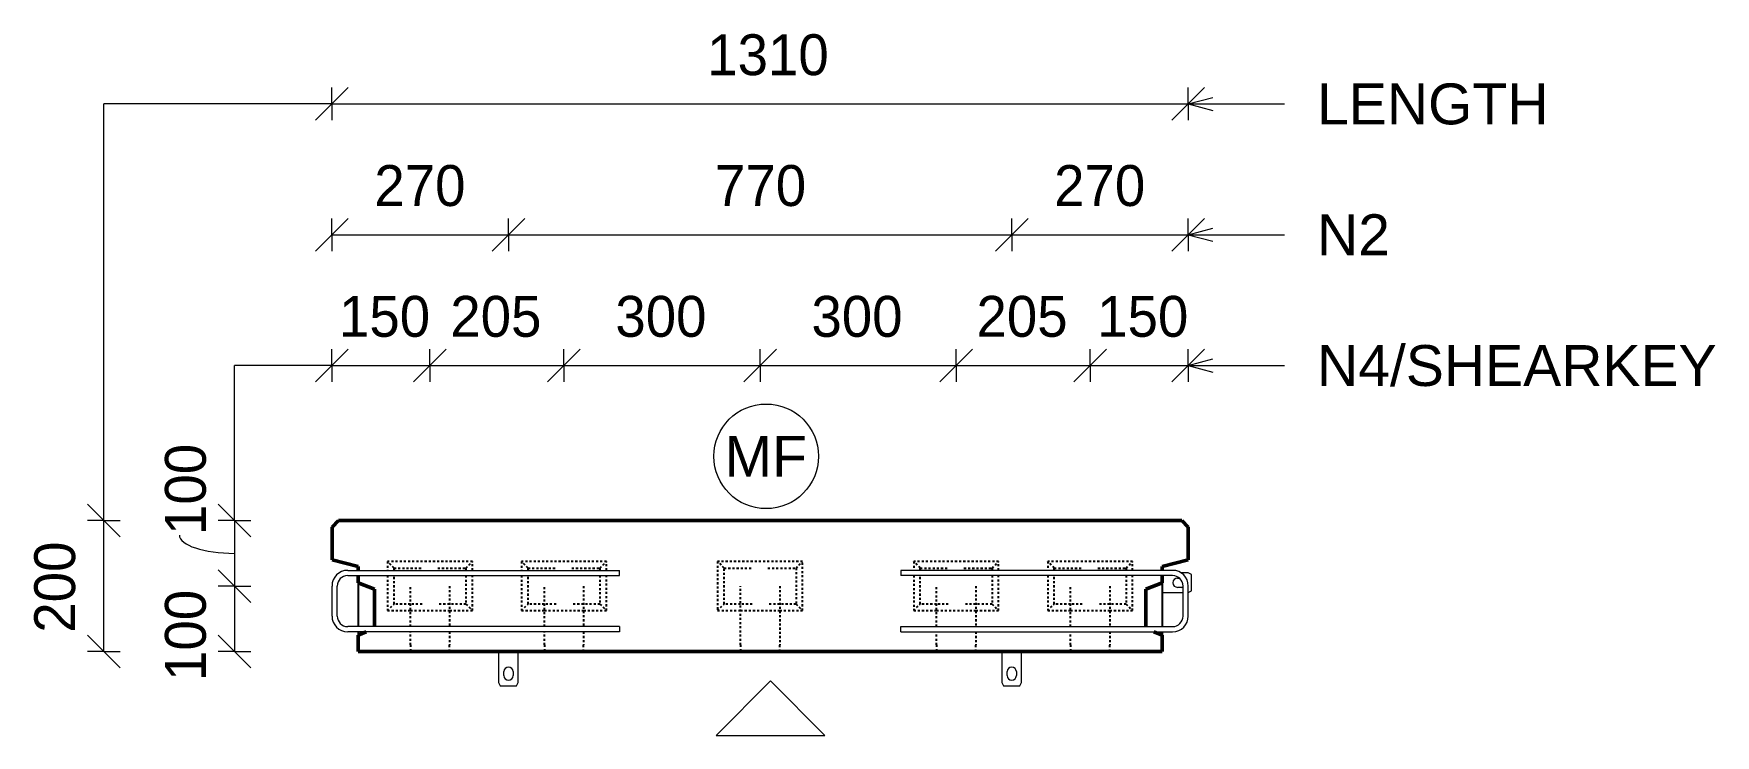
# Model space of a CAD drawing. Header units: millimetres. Extents: x -20701 to -6422, y 1067 to 18539.
# Drawn here: x -20701 to -18128, y 2383 to 3456 of the extents above; entities that cross this region are included whole.
import ezdxf

# ---------------------------------------------------------------- set-up
doc = ezdxf.new("R2010")
doc.units = ezdxf.units.MM
doc.linetypes.add('Dash', pattern=[6.36, 3.18, -3.18])
for name, color, linetype, lineweight in [('A-ANNO-DIMS', 211, 'Continuous', 9), ('A-ANNO-DIMS-25', 211, 'Continuous', 9), ('A-DETL-THIN', 151, 'Continuous', 18), ('A-GENM', 13, 'Continuous', 18), ('A-WALL', 113, 'Continuous', 25), ('A-WALL-HDLN', 110, 'Dash', 25), ('G-ANNO-TEXT', 231, 'Continuous', 9), ('S-RBAR', 171, 'Continuous', 18)]:
    doc.layers.add(name, color=color, linetype=linetype, lineweight=lineweight)
doc.styles.add('Arial', font='arial.ttf', dxfattribs={"height": 62.5})
doc.styles.add('Nirmala UI Semilight', font='NirmalaS.ttf', dxfattribs={"height": 62.5})
doc.dimstyles.new('Arrow_Filled_-_2_5_NI_UI', dxfattribs={"dimscale": 304.8, "dimtxt": 65.460247, "dimasz": 0.164042, "dimexe": 0.082021, "dimexo": 0.0625, "dimgap": 0.082021, "dimtad": 1, "dimdec": 4, "dimzin": 0, "dimdsep": 46, "dimtxsty": 'Nirmala UI Semilight', "dimblk1": 'OBLIQUE', "dimblk2": 'OBLIQUE', "dimsah": 1, "dimcen": 0.09, "dimazin": 0, "dimtfac": 1, "dimtdec": 4, "dimtix": 1, "dimtmove": 0, "dimatfit": 3, "dimfxl": 0.082021, "dimfxlon": 1, "dimtvp": 1, "dimtolj": 1, "dimtzin": 0, "dimarcsym": 2})
doc.dimstyles.new('Arrow_Filled_-_2_5_NI_UI_1', dxfattribs={"dimscale": 304.8, "dimtxt": 65.460247, "dimasz": 0.164042, "dimexe": 0.082021, "dimexo": 0.0625, "dimgap": 0.082021, "dimtad": 1, "dimdec": 4, "dimzin": 0, "dimdsep": 46, "dimtxsty": 'Nirmala UI Semilight', "dimblk1": 'OBLIQUE', "dimblk2": 'OBLIQUE', "dimsah": 1, "dimcen": 0.09, "dimazin": 0, "dimtfac": 1, "dimtdec": 4, "dimtix": 1, "dimtmove": 1, "dimatfit": 3, "dimfxl": 0.082021, "dimfxlon": 1, "dimtvp": 1, "dimtolj": 1, "dimtzin": 0, "dimarcsym": 2})
doc.dimstyles.new('Arrow_Filled_-_2_5_NI_UI_2', dxfattribs={"dimscale": 304.8, "dimtxt": 65.460247, "dimasz": 0.164042, "dimexe": 0.082021, "dimexo": 0.0625, "dimgap": 0.082021, "dimtad": 1, "dimdec": 4, "dimzin": 0, "dimdsep": 46, "dimtxsty": 'Nirmala UI Semilight', "dimblk1": 'OBLIQUE', "dimblk2": 'OBLIQUE', "dimsah": 1, "dimcen": 0.09, "dimazin": 0, "dimtfac": 1, "dimtdec": 4, "dimtix": 1, "dimtmove": 2, "dimatfit": 3, "dimfxl": 0.082021, "dimfxlon": 1, "dimtvp": 1, "dimtolj": 1, "dimtzin": 0, "dimarcsym": 2})

# ---------------------------------------------------------------- blocks, each defined once
blk = doc.blocks.new('RR spread anchor face based - RR-SA-1_4-160-2134593-Elevation Top')
at = {"layer": 'A-GENM'}
for p, q in [((-19219.6, 2511.2), (-19219.6, 2463.8)), ((-19189.6, 2463.8), (-19189.6, 2511.2)), ((-19211.6, 2474.3), (-19211.6, 2480.3)), ((-19197.6, 2480.3), (-19197.6, 2474.3)), ((-19219.6, 2463.8), (-19217.1, 2458.8)), ((-19217.1, 2458.8), (-19192.1, 2458.8)), ((-19192.1, 2458.8), (-19189.6, 2463.8))]:
    blk.add_line(p, q, dxfattribs=at)
for centre, start, end in [((-19204.6, 2480.3), 0, 180), ((-19204.6, 2474.3), 180, 0)]:
    blk.add_arc(centre, 7, start, end, dxfattribs=at)
blk = doc.blocks.new('RR spread anchor face based - RR-SA-2_5-200-1726821-Elevation Top')
at = {"layer": 'A-GENM'}
for p, q in [((-18934.6, 2631.2), (-18945.5, 2631.2)), ((-18929.6, 2628.7), (-18934.6, 2631.2)), ((-18929.6, 2603.7), (-18929.6, 2628.7)), ((-18974.6, 2601.2), (-18942.6, 2601.2)), ((-18951.1, 2623.2), (-18948.2, 2623.2)), ((-18945.1, 2609.2), (-18951.1, 2609.2)), ((-18934.6, 2601.2), (-18929.6, 2603.7))]:
    blk.add_line(p, q, dxfattribs=at)
for centre, start, end in [((-18951.1, 2616.2), 90, 270), ((-18945.1, 2616.2), 270, 291.1151)]:
    blk.add_arc(centre, 7, start, end, dxfattribs=at)
blk = doc.blocks.new('DIMBLOCK1-Elevation Top')
at = {"layer": 'A-ANNO-DIMS-25'}
for p, q in [((-20244.6, 2948.3), (-20219.6, 2973.3)), ((-20244.6, 2948.3), (-20244.6, 2973.3)), ((-20094.7, 2948.3), (-20069.7, 2973.3)), ((-20094.7, 2948.3), (-20094.7, 2973.3)), ((-20244.6, 2948.3), (-20269.6, 2923.3)), ((-20244.6, 2948.3), (-20094.7, 2948.3)), ((-20244.6, 2948.3), (-20244.6, 2923.3)), ((-20094.7, 2948.3), (-20119.7, 2923.3)), ((-20094.7, 2948.3), (-20094.7, 2923.3))]:
    blk.add_line(p, q, dxfattribs=at)
at = {"layer": 'A-ANNO-DIMS-25', "color": 0, "insert": (-20233.9, 3054.8), "char_height": 62.5, "width": 154.248, "attachment_point": 1, "line_spacing_factor": 1.142579, "style": 'Nirmala UI Semilight'}
blk.add_mtext('150', dxfattribs=at)
blk = doc.blocks.new('_Oblique')
at = {"color": 0, "linetype": 'ByBlock', "lineweight": -2}
blk.add_line((-0.5, -0.5), (0.5, 0.5), dxfattribs=at)
blk = doc.blocks.new('DIMBLOCK2-Elevation Top')
at = {"layer": 'A-ANNO-DIMS-25'}
for p, q in [((-20094.7, 2948.3), (-20069.7, 2973.3)), ((-20094.7, 2948.3), (-20094.7, 2973.3)), ((-19889.7, 2948.3), (-19864.7, 2973.3)), ((-19889.7, 2948.3), (-19889.7, 2973.3)), ((-20094.7, 2948.3), (-20119.7, 2923.3)), ((-20094.7, 2948.3), (-19889.7, 2948.3)), ((-20094.7, 2948.3), (-20094.7, 2923.3)), ((-19889.7, 2948.3), (-19914.7, 2923.3)), ((-19889.7, 2948.3), (-19889.7, 2923.3))]:
    blk.add_line(p, q, dxfattribs=at)
at = {"layer": 'A-ANNO-DIMS-25', "color": 0, "insert": (-20063.6, 3054.8), "char_height": 62.5, "width": 171.387, "attachment_point": 1, "line_spacing_factor": 1.142579, "style": 'Nirmala UI Semilight'}
blk.add_mtext('205', dxfattribs=at)
blk = doc.blocks.new('DIMBLOCK3-Elevation Top')
at = {"layer": 'A-ANNO-DIMS-25'}
for p, q in [((-19889.7, 2948.3), (-19864.7, 2973.3)), ((-19889.7, 2948.3), (-19889.7, 2973.3)), ((-19589.7, 2948.3), (-19564.7, 2973.3)), ((-19589.7, 2948.3), (-19589.7, 2973.3)), ((-19889.7, 2948.3), (-19914.7, 2923.3)), ((-19889.7, 2948.3), (-19589.7, 2948.3)), ((-19889.7, 2948.3), (-19889.7, 2923.3)), ((-19589.7, 2948.3), (-19614.7, 2923.3)), ((-19589.7, 2948.3), (-19589.7, 2923.3))]:
    blk.add_line(p, q, dxfattribs=at)
at = {"layer": 'A-ANNO-DIMS-25', "color": 0, "insert": (-19811.1, 3054.8), "char_height": 62.5, "width": 171.387, "attachment_point": 1, "line_spacing_factor": 1.142579, "style": 'Nirmala UI Semilight'}
blk.add_mtext('300', dxfattribs=at)
blk = doc.blocks.new('DIMBLOCK4-Elevation Top')
at = {"layer": 'A-ANNO-DIMS-25'}
for p, q in [((-19589.7, 2948.3), (-19564.7, 2973.3)), ((-19589.7, 2948.3), (-19589.7, 2973.3)), ((-19289.7, 2948.3), (-19264.7, 2973.3)), ((-19289.7, 2948.3), (-19289.7, 2973.3)), ((-19589.7, 2948.3), (-19614.7, 2923.3)), ((-19589.7, 2948.3), (-19289.7, 2948.3)), ((-19589.7, 2948.3), (-19589.7, 2923.3)), ((-19289.7, 2948.3), (-19314.7, 2923.3)), ((-19289.7, 2948.3), (-19289.7, 2923.3))]:
    blk.add_line(p, q, dxfattribs=at)
at = {"layer": 'A-ANNO-DIMS-25', "color": 0, "insert": (-19511.1, 3054.8), "char_height": 62.5, "width": 171.387, "attachment_point": 1, "line_spacing_factor": 1.142579, "style": 'Nirmala UI Semilight'}
blk.add_mtext('300', dxfattribs=at)
blk = doc.blocks.new('DIMBLOCK5-Elevation Top')
at = {"layer": 'A-ANNO-DIMS-25'}
for p, q in [((-19289.7, 2948.3), (-19264.7, 2973.3)), ((-19289.7, 2948.3), (-19289.7, 2973.3)), ((-19084.7, 2948.3), (-19059.7, 2973.3)), ((-19084.7, 2948.3), (-19084.7, 2973.3)), ((-19289.7, 2948.3), (-19314.7, 2923.3)), ((-19289.7, 2948.3), (-19084.7, 2948.3)), ((-19289.7, 2948.3), (-19289.7, 2923.3)), ((-19084.7, 2948.3), (-19109.7, 2923.3)), ((-19084.7, 2948.3), (-19084.7, 2923.3))]:
    blk.add_line(p, q, dxfattribs=at)
at = {"layer": 'A-ANNO-DIMS-25', "color": 0, "insert": (-19258.6, 3054.8), "char_height": 62.5, "width": 171.387, "attachment_point": 1, "line_spacing_factor": 1.142579, "style": 'Nirmala UI Semilight'}
blk.add_mtext('205', dxfattribs=at)
blk = doc.blocks.new('DIMBLOCK6-Elevation Top')
at = {"layer": 'A-ANNO-DIMS-25'}
for p, q in [((-19084.7, 2948.3), (-19059.7, 2973.3)), ((-19084.7, 2948.3), (-19084.7, 2973.3)), ((-18934.6, 2948.3), (-18909.6, 2973.3)), ((-18934.6, 2948.3), (-18934.6, 2973.3)), ((-19084.7, 2948.3), (-19109.7, 2923.3)), ((-19084.7, 2948.3), (-18934.6, 2948.3)), ((-19084.7, 2948.3), (-19084.7, 2923.3)), ((-18934.6, 2948.3), (-18959.6, 2923.3)), ((-18934.6, 2948.3), (-18934.6, 2923.3))]:
    blk.add_line(p, q, dxfattribs=at)
at = {"layer": 'A-ANNO-DIMS-25', "color": 0, "insert": (-19073.9, 3054.8), "char_height": 62.5, "width": 154.248, "attachment_point": 1, "line_spacing_factor": 1.142579, "style": 'Nirmala UI Semilight'}
blk.add_mtext('150', dxfattribs=at)
blk = doc.blocks.new('DIMBLOCK7-Elevation Top')
at = {"layer": 'A-ANNO-DIMS-25'}
for p, q in [((-20244.6, 3148.3), (-20219.6, 3173.3)), ((-20244.6, 3148.3), (-20244.6, 3173.3)), ((-19974.6, 3148.3), (-19949.6, 3173.3)), ((-19974.6, 3148.3), (-19974.6, 3173.3)), ((-20244.6, 3148.3), (-20269.6, 3123.3)), ((-20244.6, 3148.3), (-19974.6, 3148.3)), ((-20244.6, 3148.3), (-20244.6, 3123.3)), ((-19974.6, 3148.3), (-19999.6, 3123.3)), ((-19974.6, 3148.3), (-19974.6, 3123.3))]:
    blk.add_line(p, q, dxfattribs=at)
at = {"layer": 'A-ANNO-DIMS-25', "color": 0, "insert": (-20179.8, 3254.8), "char_height": 62.5, "width": 168.53, "attachment_point": 1, "line_spacing_factor": 1.142579, "style": 'Nirmala UI Semilight'}
blk.add_mtext('270', dxfattribs=at)
blk = doc.blocks.new('DIMBLOCK8-Elevation Top')
at = {"layer": 'A-ANNO-DIMS-25'}
for p, q in [((-19974.6, 3148.3), (-19949.6, 3173.3)), ((-19974.6, 3148.3), (-19974.6, 3173.3)), ((-19204.6, 3148.3), (-19179.6, 3173.3)), ((-19204.6, 3148.3), (-19204.6, 3173.3)), ((-19974.6, 3148.3), (-19999.6, 3123.3)), ((-19974.6, 3148.3), (-19204.6, 3148.3)), ((-19974.6, 3148.3), (-19974.6, 3123.3)), ((-19204.6, 3148.3), (-19229.6, 3123.3)), ((-19204.6, 3148.3), (-19204.6, 3123.3))]:
    blk.add_line(p, q, dxfattribs=at)
at = {"layer": 'A-ANNO-DIMS-25', "color": 0, "insert": (-19658.6, 3254.8), "char_height": 62.5, "width": 165.674, "attachment_point": 1, "line_spacing_factor": 1.142579, "style": 'Nirmala UI Semilight'}
blk.add_mtext('770', dxfattribs=at)
blk = doc.blocks.new('DIMBLOCK9-Elevation Top')
at = {"layer": 'A-ANNO-DIMS-25'}
for p, q in [((-19204.6, 3148.3), (-19179.6, 3173.3)), ((-19204.6, 3148.3), (-19204.6, 3173.3)), ((-18934.6, 3148.3), (-18909.6, 3173.3)), ((-18934.6, 3148.3), (-18934.6, 3173.3)), ((-19204.6, 3148.3), (-19229.6, 3123.3)), ((-19204.6, 3148.3), (-18934.6, 3148.3)), ((-19204.6, 3148.3), (-19204.6, 3123.3)), ((-18934.6, 3148.3), (-18959.6, 3123.3)), ((-18934.6, 3148.3), (-18934.6, 3123.3))]:
    blk.add_line(p, q, dxfattribs=at)
at = {"layer": 'A-ANNO-DIMS-25', "color": 0, "insert": (-19139.8, 3254.8), "char_height": 62.5, "width": 168.53, "attachment_point": 1, "line_spacing_factor": 1.142579, "style": 'Nirmala UI Semilight'}
blk.add_mtext('270', dxfattribs=at)
blk = doc.blocks.new('DIMBLOCK10-Elevation Top')
at = {"layer": 'A-ANNO-DIMS-25'}
for p, q in [((-20244.6, 3348.3), (-20219.6, 3373.3)), ((-20244.6, 3348.3), (-20244.6, 3373.3)), ((-18934.6, 3348.3), (-18909.6, 3373.3)), ((-18934.6, 3348.3), (-18934.6, 3373.3)), ((-20244.6, 3348.3), (-20269.6, 3323.3)), ((-20244.6, 3348.3), (-18934.6, 3348.3)), ((-20244.6, 3348.3), (-20244.6, 3323.3)), ((-18934.6, 3348.3), (-18959.6, 3323.3)), ((-18934.6, 3348.3), (-18934.6, 3323.3))]:
    blk.add_line(p, q, dxfattribs=at)
at = {"layer": 'A-ANNO-DIMS-25', "color": 0, "insert": (-19670.5, 3454.8), "char_height": 62.5, "width": 194.238, "attachment_point": 1, "line_spacing_factor": 1.142579, "style": 'Nirmala UI Semilight'}
blk.add_mtext('1310', dxfattribs=at)
blk = doc.blocks.new('DIMBLOCK11-Elevation Top')
at = {"layer": 'A-ANNO-DIMS-25'}
for p, q in [((-20393.6, 2711.2), (-20418.6, 2736.2)), ((-20393.6, 2711.2), (-20418.6, 2711.2)), ((-20393.6, 2711.2), (-20393.6, 2611.2)), ((-20393.6, 2711.2), (-20368.6, 2686.2)), ((-20393.6, 2711.2), (-20368.6, 2711.2)), ((-20393.6, 2611.2), (-20418.6, 2636.2)), ((-20393.6, 2611.2), (-20418.6, 2611.2)), ((-20393.6, 2611.2), (-20368.6, 2586.2)), ((-20393.6, 2611.2), (-20368.6, 2611.2))]:
    blk.add_line(p, q, dxfattribs=at)
blk.add_ellipse((-20393.6, 2689.2), major_axis=(-84.5, 0), ratio=0.331569, start_param=0, end_param=1.570796, dxfattribs=at)
at = {"layer": 'A-ANNO-DIMS-25', "color": 0, "insert": (-20500.1, 2689.2), "char_height": 62.5, "width": 154.248, "attachment_point": 1, "rotation": 90, "line_spacing_factor": 1.142579, "style": 'Nirmala UI Semilight'}
blk.add_mtext('100', dxfattribs=at)
blk = doc.blocks.new('DIMBLOCK12-Elevation Top')
at = {"layer": 'A-ANNO-DIMS-25'}
for p, q in [((-20393.6, 2611.2), (-20418.6, 2636.2)), ((-20393.6, 2611.2), (-20418.6, 2611.2)), ((-20393.6, 2611.2), (-20393.6, 2511.2)), ((-20393.6, 2611.2), (-20368.6, 2586.2)), ((-20393.6, 2611.2), (-20368.6, 2611.2)), ((-20393.6, 2511.2), (-20418.6, 2536.2)), ((-20393.6, 2511.2), (-20418.6, 2511.2)), ((-20393.6, 2511.2), (-20368.6, 2486.2)), ((-20393.6, 2511.2), (-20368.6, 2511.2))]:
    blk.add_line(p, q, dxfattribs=at)
at = {"layer": 'A-ANNO-DIMS-25', "color": 0, "insert": (-20500.1, 2466), "char_height": 62.5, "width": 154.248, "attachment_point": 1, "rotation": 90, "line_spacing_factor": 1.142579, "style": 'Nirmala UI Semilight'}
blk.add_mtext('100', dxfattribs=at)
blk = doc.blocks.new('DIMBLOCK13-Elevation Top')
at = {"layer": 'A-ANNO-DIMS-25'}
for p, q in [((-20593.6, 2711.2), (-20618.6, 2736.2)), ((-20593.6, 2711.2), (-20618.6, 2711.2)), ((-20593.6, 2511.2), (-20593.6, 2711.2)), ((-20593.6, 2711.2), (-20568.6, 2686.2)), ((-20593.6, 2711.2), (-20568.6, 2711.2)), ((-20593.6, 2511.2), (-20618.6, 2536.2)), ((-20593.6, 2511.2), (-20618.6, 2511.2)), ((-20593.6, 2511.2), (-20568.6, 2486.2)), ((-20593.6, 2511.2), (-20568.6, 2511.2))]:
    blk.add_line(p, q, dxfattribs=at)
at = {"layer": 'A-ANNO-DIMS-25', "color": 0, "insert": (-20700.1, 2539.8), "char_height": 62.5, "width": 171.387, "attachment_point": 1, "rotation": 90, "line_spacing_factor": 1.142579, "style": 'Nirmala UI Semilight'}
blk.add_mtext('200', dxfattribs=at)

msp = doc.modelspace()

# ---------------------------------------------------------------- linework, layer by layer
at = {"layer": 'A-DETL-THIN'}
for p, q in [((-20593.57566, 2711.19617), (-20593.57566, 3348.29964)), ((-20244.5695, 3348.29964), (-20593.57566, 3348.29964)), ((-20393.57566, 2711.19617), (-20393.57566, 2948.29964)), ((-20244.5695, 2948.29964), (-20393.57566, 2948.29964)), ((-19573.74464, 2466.0594), (-19656.88172, 2382.92232)), ((-19490.60755, 2382.92232), (-19573.74464, 2466.0594)), ((-19656.88172, 2382.92232), (-19490.60755, 2382.92232))]:
    msp.add_line(p, q, dxfattribs=at)
msp.add_circle((-19580.30699, 2809.52244), 80, dxfattribs=at)
at = {"layer": 'A-WALL', "lineweight": 50}
for p, q in [((-20234.56692, 2711.19617), (-20244.5695, 2701.19359)), ((-18944.57208, 2711.19617), (-20234.56692, 2711.19617)), ((-18934.5695, 2701.19359), (-18944.57208, 2711.19617)), ((-20244.5695, 2701.19359), (-20244.5695, 2651.19617)), ((-18934.5695, 2651.19617), (-18934.5695, 2701.19359)), ((-20244.5695, 2651.19617), (-20204.5695, 2641.19617)), ((-18974.5695, 2641.19617), (-18934.5695, 2651.19617)), ((-20204.5695, 2641.19617), (-20204.5695, 2635.19617)), ((-20204.5695, 2627.19617), (-20204.5695, 2616.19617)), ((-18974.5695, 2635.19617), (-18974.5695, 2641.19617)), ((-18974.5695, 2616.19617), (-18974.5695, 2627.19617)), ((-20204.5695, 2616.19617), (-20179.5695, 2606.19617)), ((-20179.5695, 2606.19617), (-20179.5695, 2549.19617)), ((-18999.5695, 2606.19617), (-18974.5695, 2616.19617)), ((-18999.5695, 2549.19617), (-18999.5695, 2606.19617)), ((-20192.0695, 2541.19617), (-20204.5695, 2536.19617)), ((-20204.5695, 2536.19617), (-20204.5695, 2511.19617)), ((-18974.5695, 2536.19617), (-18987.0695, 2541.19617)), ((-18974.5695, 2511.19617), (-18974.5695, 2536.19617)), ((-20204.5695, 2511.19617), (-18974.5695, 2511.19617))]:
    msp.add_line(p, q, dxfattribs=at)
at = {"layer": 'A-WALL'}
for p, q in [((-20204.5695, 2616.14274), (-20204.5695, 2549.19617)), ((-18974.5695, 2616.14274), (-18974.5695, 2549.19617)), ((-20204.5695, 2541.19617), (-20204.5695, 2536.2496)), ((-18974.5695, 2541.19617), (-18974.5695, 2536.2496))]:
    msp.add_line(p, q, dxfattribs=at)
at = {"layer": 'A-WALL-HDLN'}
for p, q in [((-20029.67313, 2648.69617), (-20159.67313, 2648.69617)), ((-20159.67313, 2648.69617), (-20159.67313, 2635.19617)), ((-20149.67313, 2638.69617), (-20159.67313, 2648.69617)), ((-20159.67313, 2627.19617), (-20159.67313, 2573.69617)), ((-20149.67313, 2638.69617), (-20106.6627, 2638.69617)), ((-20149.67313, 2635.19617), (-20149.67313, 2638.69617)), ((-20149.67313, 2583.69617), (-20149.67313, 2627.19617)), ((-20082.68355, 2638.69617), (-20039.67313, 2638.69617)), ((-20039.67313, 2638.69617), (-20029.67313, 2648.69617)), ((-20039.67313, 2638.69617), (-20039.67313, 2635.19617)), ((-20039.67313, 2627.19617), (-20039.67313, 2583.69617)), ((-20029.67313, 2635.19617), (-20029.67313, 2648.69617)), ((-20029.67313, 2573.69617), (-20029.67313, 2627.19617)), ((-19824.67313, 2648.69617), (-19954.67313, 2648.69617)), ((-19954.67313, 2648.69617), (-19954.67313, 2635.19617)), ((-19944.67313, 2638.69617), (-19954.67313, 2648.69617)), ((-19954.67313, 2627.19617), (-19954.67313, 2573.69617)), ((-19944.67313, 2638.69617), (-19901.6627, 2638.69617)), ((-19944.67313, 2635.19617), (-19944.67313, 2638.69617)), ((-19944.67313, 2583.69617), (-19944.67313, 2627.19617)), ((-19877.68355, 2638.69617), (-19834.67313, 2638.69617)), ((-19834.67313, 2638.69617), (-19824.67313, 2648.69617)), ((-19834.67313, 2638.69617), (-19834.67313, 2635.19617)), ((-19834.67313, 2627.19617), (-19834.67313, 2583.69617)), ((-19824.67313, 2635.19617), (-19824.67313, 2648.69617)), ((-19824.67313, 2573.69617), (-19824.67313, 2627.19617)), ((-19524.67313, 2648.69617), (-19654.67313, 2648.69617)), ((-19654.67313, 2648.69617), (-19654.67313, 2573.69617)), ((-19644.67313, 2638.69617), (-19654.67313, 2648.69617)), ((-19644.67313, 2638.69617), (-19601.6627, 2638.69617)), ((-19644.67313, 2583.69617), (-19644.67313, 2638.69617)), ((-19577.68355, 2638.69617), (-19534.67313, 2638.69617)), ((-19534.67313, 2638.69617), (-19524.67313, 2648.69617)), ((-19534.67313, 2638.69617), (-19534.67313, 2583.69617)), ((-19524.67313, 2573.69617), (-19524.67313, 2648.69617)), ((-19224.67313, 2648.69617), (-19354.67313, 2648.69617)), ((-19354.67313, 2648.69617), (-19354.67313, 2635.19617)), ((-19344.67313, 2638.69617), (-19354.67313, 2648.69617)), ((-19354.67313, 2627.19617), (-19354.67313, 2573.69617)), ((-19344.67313, 2638.69617), (-19301.6627, 2638.69617)), ((-19344.67313, 2635.19617), (-19344.67313, 2638.69617)), ((-19344.67313, 2583.69617), (-19344.67313, 2627.19617)), ((-19277.68355, 2638.69617), (-19234.67313, 2638.69617)), ((-19234.67313, 2638.69617), (-19224.67313, 2648.69617)), ((-19234.67313, 2638.69617), (-19234.67313, 2635.19617)), ((-19234.67313, 2627.19617), (-19234.67313, 2583.69617)), ((-19224.67313, 2635.19617), (-19224.67313, 2648.69617)), ((-19224.67313, 2573.69617), (-19224.67313, 2627.19617)), ((-19019.67313, 2648.69617), (-19149.67313, 2648.69617)), ((-19149.67313, 2648.69617), (-19149.67313, 2635.19617)), ((-19139.67313, 2638.69617), (-19149.67313, 2648.69617)), ((-19149.67313, 2627.19617), (-19149.67313, 2573.69617)), ((-19139.67313, 2638.69617), (-19096.6627, 2638.69617)), ((-19139.67313, 2635.19617), (-19139.67313, 2638.69617)), ((-19139.67313, 2583.69617), (-19139.67313, 2627.19617)), ((-19072.68355, 2638.69617), (-19029.67313, 2638.69617)), ((-19029.67313, 2638.69617), (-19019.67313, 2648.69617)), ((-19029.67313, 2638.69617), (-19029.67313, 2635.19617)), ((-19029.67313, 2627.19617), (-19029.67313, 2583.69617)), ((-19019.67313, 2635.19617), (-19019.67313, 2648.69617)), ((-19019.67313, 2573.69617), (-19019.67313, 2627.19617)), ((-20159.67313, 2573.69617), (-20149.67313, 2583.69617)), ((-20159.67313, 2573.69617), (-20124.71945, 2573.69617)), ((-20124.71937, 2583.69617), (-20149.67313, 2583.69617)), ((-20106.6627, 2583.69617), (-20124.62688, 2583.69617)), ((-20124.6268, 2573.69617), (-20064.7194, 2573.69617)), ((-20064.71923, 2583.69617), (-20082.68355, 2583.69617)), ((-20039.67313, 2583.69617), (-20064.62702, 2583.69617)), ((-20064.62685, 2573.69617), (-20029.67313, 2573.69617)), ((-20039.67313, 2583.69617), (-20029.67313, 2573.69617)), ((-19954.67313, 2573.69617), (-19944.67313, 2583.69617)), ((-19954.67313, 2573.69617), (-19919.71945, 2573.69617)), ((-19919.71937, 2583.69617), (-19944.67313, 2583.69617)), ((-19901.6627, 2583.69617), (-19919.62688, 2583.69617)), ((-19919.6268, 2573.69617), (-19859.7194, 2573.69617)), ((-19859.71923, 2583.69617), (-19877.68355, 2583.69617)), ((-19834.67313, 2583.69617), (-19859.62702, 2583.69617)), ((-19859.62685, 2573.69617), (-19824.67313, 2573.69617)), ((-19834.67313, 2583.69617), (-19824.67313, 2573.69617)), ((-19654.67313, 2573.69617), (-19644.67313, 2583.69617)), ((-19654.67313, 2573.69617), (-19619.71945, 2573.69617)), ((-19619.71937, 2583.69617), (-19644.67313, 2583.69617)), ((-19601.6627, 2583.69617), (-19619.62688, 2583.69617)), ((-19619.6268, 2573.69617), (-19559.7194, 2573.69617)), ((-19559.71923, 2583.69617), (-19577.68355, 2583.69617)), ((-19534.67313, 2583.69617), (-19559.62702, 2583.69617)), ((-19559.62685, 2573.69617), (-19524.67313, 2573.69617)), ((-19534.67313, 2583.69617), (-19524.67313, 2573.69617)), ((-19354.67313, 2573.69617), (-19344.67313, 2583.69617)), ((-19354.67313, 2573.69617), (-19319.71945, 2573.69617)), ((-19319.71937, 2583.69617), (-19344.67313, 2583.69617)), ((-19301.6627, 2583.69617), (-19319.62688, 2583.69617)), ((-19319.6268, 2573.69617), (-19259.7194, 2573.69617)), ((-19259.71923, 2583.69617), (-19277.68355, 2583.69617)), ((-19234.67313, 2583.69617), (-19259.62702, 2583.69617)), ((-19259.62685, 2573.69617), (-19224.67313, 2573.69617)), ((-19234.67313, 2583.69617), (-19224.67313, 2573.69617)), ((-19149.67313, 2573.69617), (-19139.67313, 2583.69617)), ((-19149.67313, 2573.69617), (-19114.71945, 2573.69617)), ((-19114.71937, 2583.69617), (-19139.67313, 2583.69617)), ((-19096.6627, 2583.69617), (-19114.62688, 2583.69617)), ((-19114.6268, 2573.69617), (-19054.7194, 2573.69617)), ((-19054.71923, 2583.69617), (-19072.68355, 2583.69617)), ((-19029.67313, 2583.69617), (-19054.62702, 2583.69617)), ((-19054.62685, 2573.69617), (-19019.67313, 2573.69617)), ((-19029.67313, 2583.69617), (-19019.67313, 2573.69617)), ((-20124.67313, 2521.19617), (-20124.67313, 2511.19617)), ((-20064.67313, 2511.19617), (-20064.67313, 2521.19617)), ((-19919.67313, 2521.19617), (-19919.67313, 2511.19617)), ((-19859.67313, 2511.19617), (-19859.67313, 2521.19617)), ((-19619.67313, 2521.19617), (-19619.67313, 2511.19617)), ((-19559.67313, 2511.24578), (-19559.67313, 2521.19617)), ((-19319.67313, 2521.19617), (-19319.67313, 2511.19617)), ((-19259.67313, 2511.19617), (-19259.67313, 2521.19617)), ((-19114.67313, 2521.19617), (-19114.67313, 2511.19617)), ((-19054.67313, 2511.19617), (-19054.67313, 2521.19617))]:
    msp.add_line(p, q, dxfattribs=at)
at = {"layer": 'A-WALL-HDLN', "flags": 128}
for points in [[(-20124.67313, 2549.19617), (-20124.67313, 2549.50716), (-20124.67313, 2552.90085), (-20124.67313, 2556.24382), (-20124.67313, 2559.53072), (-20124.67313, 2562.7563), (-20124.67313, 2565.91538), (-20124.67313, 2569.00293), (-20124.67313, 2572.01399), (-20124.67313, 2574.94376), (-20124.67313, 2577.78754), (-20124.67313, 2580.54079), (-20124.67313, 2583.1991), (-20124.67313, 2585.75822), (-20124.67313, 2588.21405), (-20124.67313, 2590.56267), (-20124.67313, 2592.80032), (-20124.67313, 2594.92341), (-20124.67313, 2596.92856), (-20124.67313, 2598.81255), (-20124.67313, 2600.57237), (-20124.67313, 2602.20521), (-20124.67313, 2603.70845), (-20124.67313, 2605.07969), (-20124.67313, 2606.31673), (-20124.67313, 2607.4176), (-20124.67313, 2608.38053), (-20124.67313, 2609.20398), (-20124.67313, 2609.88665), (-20124.67313, 2610.42742), (-20124.67313, 2610.82545), (-20124.67313, 2611.08008), (-20124.67313, 2611.19092), (-20124.67313, 2611.19617)], [(-20064.67313, 2611.19617), (-20064.67313, 2611.12418), (-20064.67313, 2610.90832), (-20064.67313, 2610.54895), (-20064.67313, 2610.04663), (-20064.67313, 2609.40216), (-20064.67313, 2608.61659), (-20064.67313, 2607.69116), (-20064.67313, 2606.62736), (-20064.67313, 2605.42688), (-20064.67313, 2604.09166), (-20064.67313, 2602.62382), (-20064.67313, 2601.02571), (-20064.67313, 2599.2999), (-20064.67313, 2597.44913), (-20064.67313, 2595.47638), (-20064.67313, 2593.38479), (-20064.67313, 2591.17771), (-20064.67313, 2588.85869), (-20064.67313, 2586.43141), (-20064.67313, 2583.89977), (-20064.67313, 2581.26782), (-20064.67313, 2578.53977), (-20064.67313, 2575.71998), (-20064.67313, 2572.81297), (-20064.67313, 2569.82338), (-20064.67313, 2566.75599), (-20064.67313, 2563.61572), (-20064.67313, 2560.40759), (-20064.67313, 2557.13673), (-20064.67313, 2553.80837), (-20064.67313, 2550.42784), (-20064.67313, 2549.19617)], [(-19919.67313, 2549.19617), (-19919.67313, 2549.50716), (-19919.67313, 2552.90085), (-19919.67313, 2556.24382), (-19919.67313, 2559.53072), (-19919.67313, 2562.7563), (-19919.67313, 2565.91538), (-19919.67313, 2569.00293), (-19919.67313, 2572.01399), (-19919.67313, 2574.94376), (-19919.67313, 2577.78754), (-19919.67313, 2580.54079), (-19919.67313, 2583.1991), (-19919.67313, 2585.75822), (-19919.67313, 2588.21405), (-19919.67313, 2590.56267), (-19919.67313, 2592.80032), (-19919.67313, 2594.92341), (-19919.67313, 2596.92856), (-19919.67313, 2598.81255), (-19919.67313, 2600.57237), (-19919.67313, 2602.20521), (-19919.67313, 2603.70845), (-19919.67313, 2605.07969), (-19919.67313, 2606.31673), (-19919.67313, 2607.4176), (-19919.67313, 2608.38053), (-19919.67313, 2609.20398), (-19919.67313, 2609.88665), (-19919.67313, 2610.42742), (-19919.67313, 2610.82545), (-19919.67313, 2611.08008), (-19919.67313, 2611.19092), (-19919.67313, 2611.19617)], [(-19859.67313, 2611.19617), (-19859.67313, 2611.12418), (-19859.67313, 2610.90832), (-19859.67313, 2610.54895), (-19859.67313, 2610.04663), (-19859.67313, 2609.40216), (-19859.67313, 2608.61659), (-19859.67313, 2607.69116), (-19859.67313, 2606.62736), (-19859.67313, 2605.42688), (-19859.67313, 2604.09166), (-19859.67313, 2602.62382), (-19859.67313, 2601.02571), (-19859.67313, 2599.2999), (-19859.67313, 2597.44913), (-19859.67313, 2595.47638), (-19859.67313, 2593.38479), (-19859.67313, 2591.17771), (-19859.67313, 2588.85869), (-19859.67313, 2586.43141), (-19859.67313, 2583.89977), (-19859.67313, 2581.26782), (-19859.67313, 2578.53977), (-19859.67313, 2575.71998), (-19859.67313, 2572.81297), (-19859.67313, 2569.82338), (-19859.67313, 2566.75599), (-19859.67313, 2563.61572), (-19859.67313, 2560.40759), (-19859.67313, 2557.13673), (-19859.67313, 2553.80837), (-19859.67313, 2550.42784), (-19859.67313, 2549.19617)], [(-19619.67313, 2521.19617), (-19619.67313, 2524.79521), (-19619.67313, 2528.38849), (-19619.67313, 2531.97027), (-19619.67313, 2535.53481), (-19619.67313, 2539.07641), (-19619.67313, 2542.58941), (-19619.67313, 2546.06818), (-19619.67313, 2549.50716), (-19619.67313, 2552.90085), (-19619.67313, 2556.24382), (-19619.67313, 2559.53072), (-19619.67313, 2562.7563), (-19619.67313, 2565.91538), (-19619.67313, 2569.00293), (-19619.67313, 2572.01399), (-19619.67313, 2574.94376), (-19619.67313, 2577.78754), (-19619.67313, 2580.54079), (-19619.67313, 2583.1991), (-19619.67313, 2585.75822), (-19619.67313, 2588.21405), (-19619.67313, 2590.56267), (-19619.67313, 2592.80032), (-19619.67313, 2594.92341), (-19619.67313, 2596.92856), (-19619.67313, 2598.81255), (-19619.67313, 2600.57237), (-19619.67313, 2602.20521), (-19619.67313, 2603.70845), (-19619.67313, 2605.07969), (-19619.67313, 2606.31673), (-19619.67313, 2607.4176), (-19619.67313, 2608.38053), (-19619.67313, 2609.20398), (-19619.67313, 2609.88665), (-19619.67313, 2610.42742), (-19619.67313, 2610.82545), (-19619.67313, 2611.08008), (-19619.67313, 2611.19092), (-19619.67313, 2611.19617)], [(-19559.67313, 2611.19617), (-19559.67313, 2611.12418), (-19559.67313, 2610.90832), (-19559.67313, 2610.54895), (-19559.67313, 2610.04663), (-19559.67313, 2609.40216), (-19559.67313, 2608.61659), (-19559.67313, 2607.69116), (-19559.67313, 2606.62736), (-19559.67313, 2605.42688), (-19559.67313, 2604.09166), (-19559.67313, 2602.62382), (-19559.67313, 2601.02571), (-19559.67313, 2599.2999), (-19559.67313, 2597.44913), (-19559.67313, 2595.47638), (-19559.67313, 2593.38479), (-19559.67313, 2591.17771), (-19559.67313, 2588.85869), (-19559.67313, 2586.43141), (-19559.67313, 2583.89977), (-19559.67313, 2581.26782), (-19559.67313, 2578.53977), (-19559.67313, 2575.71998), (-19559.67313, 2572.81297), (-19559.67313, 2569.82338), (-19559.67313, 2566.75599), (-19559.67313, 2563.61572), (-19559.67313, 2560.40759), (-19559.67313, 2557.13673), (-19559.67313, 2553.80837), (-19559.67313, 2550.42784), (-19559.67313, 2547.00054), (-19559.67313, 2543.53196), (-19559.67313, 2540.02765), (-19559.67313, 2536.49321), (-19559.67313, 2532.9343), (-19559.67313, 2529.35662), (-19559.67313, 2525.76587), (-19559.67313, 2522.16782), (-19559.67313, 2521.19617)], [(-19319.67313, 2549.19617), (-19319.67313, 2549.50716), (-19319.67313, 2552.90085), (-19319.67313, 2556.24382), (-19319.67313, 2559.53072), (-19319.67313, 2562.7563), (-19319.67313, 2565.91538), (-19319.67313, 2569.00293), (-19319.67313, 2572.01399), (-19319.67313, 2574.94376), (-19319.67313, 2577.78754), (-19319.67313, 2580.54079), (-19319.67313, 2583.1991), (-19319.67313, 2585.75822), (-19319.67313, 2588.21405), (-19319.67313, 2590.56267), (-19319.67313, 2592.80032), (-19319.67313, 2594.92341), (-19319.67313, 2596.92856), (-19319.67313, 2598.81255), (-19319.67313, 2600.57237), (-19319.67313, 2602.20521), (-19319.67313, 2603.70845), (-19319.67313, 2605.07969), (-19319.67313, 2606.31673), (-19319.67313, 2607.4176), (-19319.67313, 2608.38053), (-19319.67313, 2609.20398), (-19319.67313, 2609.88665), (-19319.67313, 2610.42742), (-19319.67313, 2610.82545), (-19319.67313, 2611.08008), (-19319.67313, 2611.19092), (-19319.67313, 2611.19617)], [(-19259.67313, 2611.19617), (-19259.67313, 2611.12418), (-19259.67313, 2610.90832), (-19259.67313, 2610.54895), (-19259.67313, 2610.04663), (-19259.67313, 2609.40216), (-19259.67313, 2608.61659), (-19259.67313, 2607.69116), (-19259.67313, 2606.62736), (-19259.67313, 2605.42688), (-19259.67313, 2604.09166), (-19259.67313, 2602.62382), (-19259.67313, 2601.02571), (-19259.67313, 2599.2999), (-19259.67313, 2597.44913), (-19259.67313, 2595.47638), (-19259.67313, 2593.38479), (-19259.67313, 2591.17771), (-19259.67313, 2588.85869), (-19259.67313, 2586.43141), (-19259.67313, 2583.89977), (-19259.67313, 2581.26782), (-19259.67313, 2578.53977), (-19259.67313, 2575.71998), (-19259.67313, 2572.81297), (-19259.67313, 2569.82338), (-19259.67313, 2566.75599), (-19259.67313, 2563.61572), (-19259.67313, 2560.40759), (-19259.67313, 2557.13673), (-19259.67313, 2553.80837), (-19259.67313, 2550.42784), (-19259.67313, 2549.19617)], [(-19114.67313, 2549.19617), (-19114.67313, 2549.50716), (-19114.67313, 2552.90085), (-19114.67313, 2556.24382), (-19114.67313, 2559.53072), (-19114.67313, 2562.7563), (-19114.67313, 2565.91538), (-19114.67313, 2569.00293), (-19114.67313, 2572.01399), (-19114.67313, 2574.94376), (-19114.67313, 2577.78754), (-19114.67313, 2580.54079), (-19114.67313, 2583.1991), (-19114.67313, 2585.75822), (-19114.67313, 2588.21405), (-19114.67313, 2590.56267), (-19114.67313, 2592.80032), (-19114.67313, 2594.92341), (-19114.67313, 2596.92856), (-19114.67313, 2598.81255), (-19114.67313, 2600.57237), (-19114.67313, 2602.20521), (-19114.67313, 2603.70845), (-19114.67313, 2605.07969), (-19114.67313, 2606.31673), (-19114.67313, 2607.4176), (-19114.67313, 2608.38053), (-19114.67313, 2609.20398), (-19114.67313, 2609.88665), (-19114.67313, 2610.42742), (-19114.67313, 2610.82545), (-19114.67313, 2611.08008), (-19114.67313, 2611.19092), (-19114.67313, 2611.19617)], [(-19054.67313, 2611.19617), (-19054.67313, 2611.12418), (-19054.67313, 2610.90832), (-19054.67313, 2610.54895), (-19054.67313, 2610.04663), (-19054.67313, 2609.40216), (-19054.67313, 2608.61659), (-19054.67313, 2607.69116), (-19054.67313, 2606.62736), (-19054.67313, 2605.42688), (-19054.67313, 2604.09166), (-19054.67313, 2602.62382), (-19054.67313, 2601.02571), (-19054.67313, 2599.2999), (-19054.67313, 2597.44913), (-19054.67313, 2595.47638), (-19054.67313, 2593.38479), (-19054.67313, 2591.17771), (-19054.67313, 2588.85869), (-19054.67313, 2586.43141), (-19054.67313, 2583.89977), (-19054.67313, 2581.26782), (-19054.67313, 2578.53977), (-19054.67313, 2575.71998), (-19054.67313, 2572.81297), (-19054.67313, 2569.82338), (-19054.67313, 2566.75599), (-19054.67313, 2563.61572), (-19054.67313, 2560.40759), (-19054.67313, 2557.13673), (-19054.67313, 2553.80837), (-19054.67313, 2550.42784), (-19054.67313, 2549.19617)], [(-20124.67313, 2521.19617), (-20124.67313, 2524.79521), (-20124.67313, 2528.38849), (-20124.67313, 2531.97027), (-20124.67313, 2535.53481), (-20124.67313, 2539.07641), (-20124.67313, 2541.19617)], [(-20064.67313, 2541.19617), (-20064.67313, 2540.02765), (-20064.67313, 2536.49321), (-20064.67313, 2532.9343), (-20064.67313, 2529.35662), (-20064.67313, 2525.76587), (-20064.67313, 2522.16782), (-20064.67313, 2521.19617)], [(-19919.67313, 2521.19617), (-19919.67313, 2524.79521), (-19919.67313, 2528.38849), (-19919.67313, 2531.97027), (-19919.67313, 2535.53481), (-19919.67313, 2539.07641), (-19919.67313, 2541.19617)], [(-19859.67313, 2541.19617), (-19859.67313, 2540.02765), (-19859.67313, 2536.49321), (-19859.67313, 2532.9343), (-19859.67313, 2529.35662), (-19859.67313, 2525.76587), (-19859.67313, 2522.16782), (-19859.67313, 2521.19617)], [(-19319.67313, 2521.19617), (-19319.67313, 2524.79521), (-19319.67313, 2528.38849), (-19319.67313, 2531.97027), (-19319.67313, 2535.53481), (-19319.67313, 2539.07641), (-19319.67313, 2541.19617)], [(-19259.67313, 2541.19617), (-19259.67313, 2540.02765), (-19259.67313, 2536.49321), (-19259.67313, 2532.9343), (-19259.67313, 2529.35662), (-19259.67313, 2525.76587), (-19259.67313, 2522.16782), (-19259.67313, 2521.19617)], [(-19114.67313, 2521.19617), (-19114.67313, 2524.79521), (-19114.67313, 2528.38849), (-19114.67313, 2531.97027), (-19114.67313, 2535.53481), (-19114.67313, 2539.07641), (-19114.67313, 2541.19617)], [(-19054.67313, 2541.19617), (-19054.67313, 2540.02765), (-19054.67313, 2536.49321), (-19054.67313, 2532.9343), (-19054.67313, 2529.35662), (-19054.67313, 2525.76587), (-19054.67313, 2522.16782), (-19054.67313, 2521.19617)]]:
    msp.add_lwpolyline(points, dxfattribs=at)
at = {"layer": 'G-ANNO-TEXT', "color": 10}
for p, q in [((-18934.62731, 3348.33687), (-18897.12731, 3358.38496)), ((-18934.62731, 3348.33687), (-18897.12731, 3338.28877)), ((-18934.62731, 3348.33687), (-18787.56224, 3348.33687)), ((-18934.62731, 3148.33687), (-18897.12731, 3158.38496)), ((-18934.62731, 3148.33687), (-18897.12731, 3138.28877)), ((-18934.62731, 3148.33687), (-18787.56224, 3148.33687)), ((-18934.62731, 2948.36754), (-18897.12731, 2958.41564)), ((-18934.62731, 2948.36754), (-18897.12731, 2938.31945)), ((-18934.62731, 2948.36754), (-18787.56224, 2948.36754))]:
    msp.add_line(p, q, dxfattribs=at)
at = {"layer": 'S-RBAR'}
for p, q in [((-20220.5695, 2635.19617), (-19804.5695, 2635.19617)), ((-20220.5695, 2627.19617), (-19804.5695, 2627.19617)), ((-19804.5695, 2627.19617), (-19804.5695, 2635.19617)), ((-18958.5695, 2635.19617), (-19374.5695, 2635.19617)), ((-19374.5695, 2635.19617), (-19374.5695, 2627.19617)), ((-18958.5695, 2627.19617), (-19374.5695, 2627.19617)), ((-20244.5695, 2565.19617), (-20244.5695, 2611.19617)), ((-20236.5695, 2565.19617), (-20236.5695, 2611.19617)), ((-18942.5695, 2565.19617), (-18942.5695, 2611.19617)), ((-18934.5695, 2565.19617), (-18934.5695, 2611.19617)), ((-19804.5695, 2549.19617), (-20220.5695, 2549.19617)), ((-19804.5695, 2549.19617), (-19804.5695, 2541.19617)), ((-19374.5695, 2549.19617), (-18958.5695, 2549.19617)), ((-19374.5695, 2541.19617), (-19374.5695, 2549.19617)), ((-19804.5695, 2541.19617), (-20220.5695, 2541.19617)), ((-19374.5695, 2541.19617), (-18958.5695, 2541.19617))]:
    msp.add_line(p, q, dxfattribs=at)
for centre, radius, start, end in [((-20220.5695, 2611.19617), 24, 90, 180), ((-20220.5695, 2611.19617), 16, 90, 180), ((-18958.5695, 2611.19617), 24, 0, 90), ((-18958.5695, 2611.19617), 16, 0, 90), ((-20220.5695, 2565.19617), 24, 180, 270), ((-20220.5695, 2565.19617), 16, 180, 270), ((-18958.5695, 2565.19617), 16, 270, 360), ((-18958.5695, 2565.19617), 24, 270, 360)]:
    msp.add_arc(centre, radius, start, end, dxfattribs=at)

# ---------------------------------------------------------------- block references
at = {"layer": 'A-GENM'}
for name, p in [('RR spread anchor face based - RR-SA-2_5-200-1726821-Elevation Top', (0, 0)), ('RR spread anchor face based - RR-SA-1_4-160-2134593-Elevation Top', (-770, 0)), ('RR spread anchor face based - RR-SA-1_4-160-2134593-Elevation Top', (0, 0))]:
    msp.add_blockref(name, p, dxfattribs=at)

# ---------------------------------------------------------------- texts
at = {"layer": 'G-ANNO-TEXT', "color": 7, "char_height": 62.5, "attachment_point": 1, "style": 'Arial'}
for s, insert, width in [('LENGTH', (-18737.56224, 3379.58687), 428.9028125), ('N2', (-18737.56224, 3179.58687), 134.2826563), ('N4/SHEARKEY', (-18737.56224, 2979.61754), 737.5525), ('MF', (-19644.01377, 2840.70163), 150.3164062)]:
    msp.add_mtext(s, dxfattribs=dict(at, insert=insert, width=width))

# ---------------------------------------------------------------- dimensions: what is measured, and where the dimension line sits
at = {"layer": 'A-ANNO-DIMS'}
for base, p1, p2, override, picture, middle in [((-18934.5695, 3348.29964), (-20244.5695, 3323.29964), (-18934.5695, 3323.29964), {"dimpost": '<>', "dimfxl": 1310}, 'DIMBLOCK10-Elevation Top', (-19589.5695, 3405.7918)), ((-19974.5695, 3148.29964), (-20244.5695, 3123.29964), (-19974.5695, 3123.29964), {"dimpost": '<>', "dimfxl": 270}, 'DIMBLOCK7-Elevation Top', (-20109.5695, 3205.59567)), ((-19204.5695, 3148.29964), (-19974.5695, 3123.29964), (-19204.5695, 3123.29964), {"dimpost": '<>', "dimfxl": 770}, 'DIMBLOCK8-Elevation Top', (-19589.5695, 3205.59567)), ((-18934.5695, 3148.29964), (-19204.5695, 3123.29964), (-18934.5695, 3123.29964), {"dimpost": '<>', "dimfxl": 270}, 'DIMBLOCK9-Elevation Top', (-19069.5695, 3205.59567)), ((-20094.67313, 2948.29964), (-20244.5695, 2923.29964), (-20094.67313, 2923.29964), {"dimpost": '<>', "dimfxl": 149.896372}, 'DIMBLOCK1-Elevation Top', (-20169.62131, 3005.77001)), ((-19889.67313, 2948.29964), (-20094.67313, 2923.29964), (-19889.67313, 2923.29964), {"dimpost": '<>', "dimfxl": 205}, 'DIMBLOCK2-Elevation Top', (-19992.17313, 3005.59567)), ((-19589.67313, 2948.29964), (-19889.67313, 2923.29964), (-19589.67313, 2923.29964), {"dimpost": '<>', "dimfxl": 300}, 'DIMBLOCK3-Elevation Top', (-19739.67313, 3005.61746)), ((-19289.67313, 2948.29964), (-19589.67313, 2923.29964), (-19289.67313, 2923.29964), {"dimpost": '<>', "dimfxl": 300}, 'DIMBLOCK4-Elevation Top', (-19439.67313, 3005.61746)), ((-19084.67313, 2948.29964), (-19289.67313, 2923.29964), (-19084.67313, 2923.29964), {"dimpost": '<>', "dimfxl": 205}, 'DIMBLOCK5-Elevation Top', (-19187.17313, 3005.59567)), ((-18934.5695, 2948.29964), (-19084.67313, 2923.29964), (-18934.5695, 2923.29964), {"dimpost": '<>', "dimfxl": 150.103628}, 'DIMBLOCK6-Elevation Top', (-19009.62131, 3005.77001))]:
    dim = msp.add_linear_dim(base=base, p1=p1, p2=p2, dimstyle='Arrow_Filled_-_2_5_NI_UI', override=override, dxfattribs=at)
    dim.commit()
    dim.dimension.update_dxf_attribs({"geometry": picture, "text_midpoint": middle})
for base, p1, p2, dimstyle, picture, middle in [((-20393.57566, 2611.19617), (-20368.57566, 2711.19617), (-20368.57566, 2611.19617), 'Arrow_Filled_-_2_5_NI_UI_1', 'DIMBLOCK11-Elevation Top', (-20458.45197, 2766.34089)), ((-20393.57566, 2511.19617), (-20368.57566, 2611.19617), (-20368.57566, 2511.19617), 'Arrow_Filled_-_2_5_NI_UI_2', 'DIMBLOCK12-Elevation Top', (-20458.45197, 2543.1704))]:
    dim = msp.add_linear_dim(base=base, p1=p1, p2=p2, angle=90, dimstyle=dimstyle, override={"dimpost": '<>', "dimfxl": 100}, dxfattribs=at)
    dim.commit()
    dim.dimension.update_dxf_attribs({"geometry": picture, "text_midpoint": middle, "dimtype": 160, "text_rotation": 90})
dim = msp.add_linear_dim(base=(-20593.57566, 2711.19617), p1=(-20568.57566, 2511.19617), p2=(-20568.57566, 2711.19617), angle=90, dimstyle='Arrow_Filled_-_2_5_NI_UI', override={"dimpost": '<>', "dimfxl": 200}, dxfattribs=at)
dim.commit()
dim.dimension.update_dxf_attribs({"geometry": 'DIMBLOCK13-Elevation Top', "text_midpoint": (-20650.87168, 2611.19617)})

doc.saveas('drawing.dxf')
